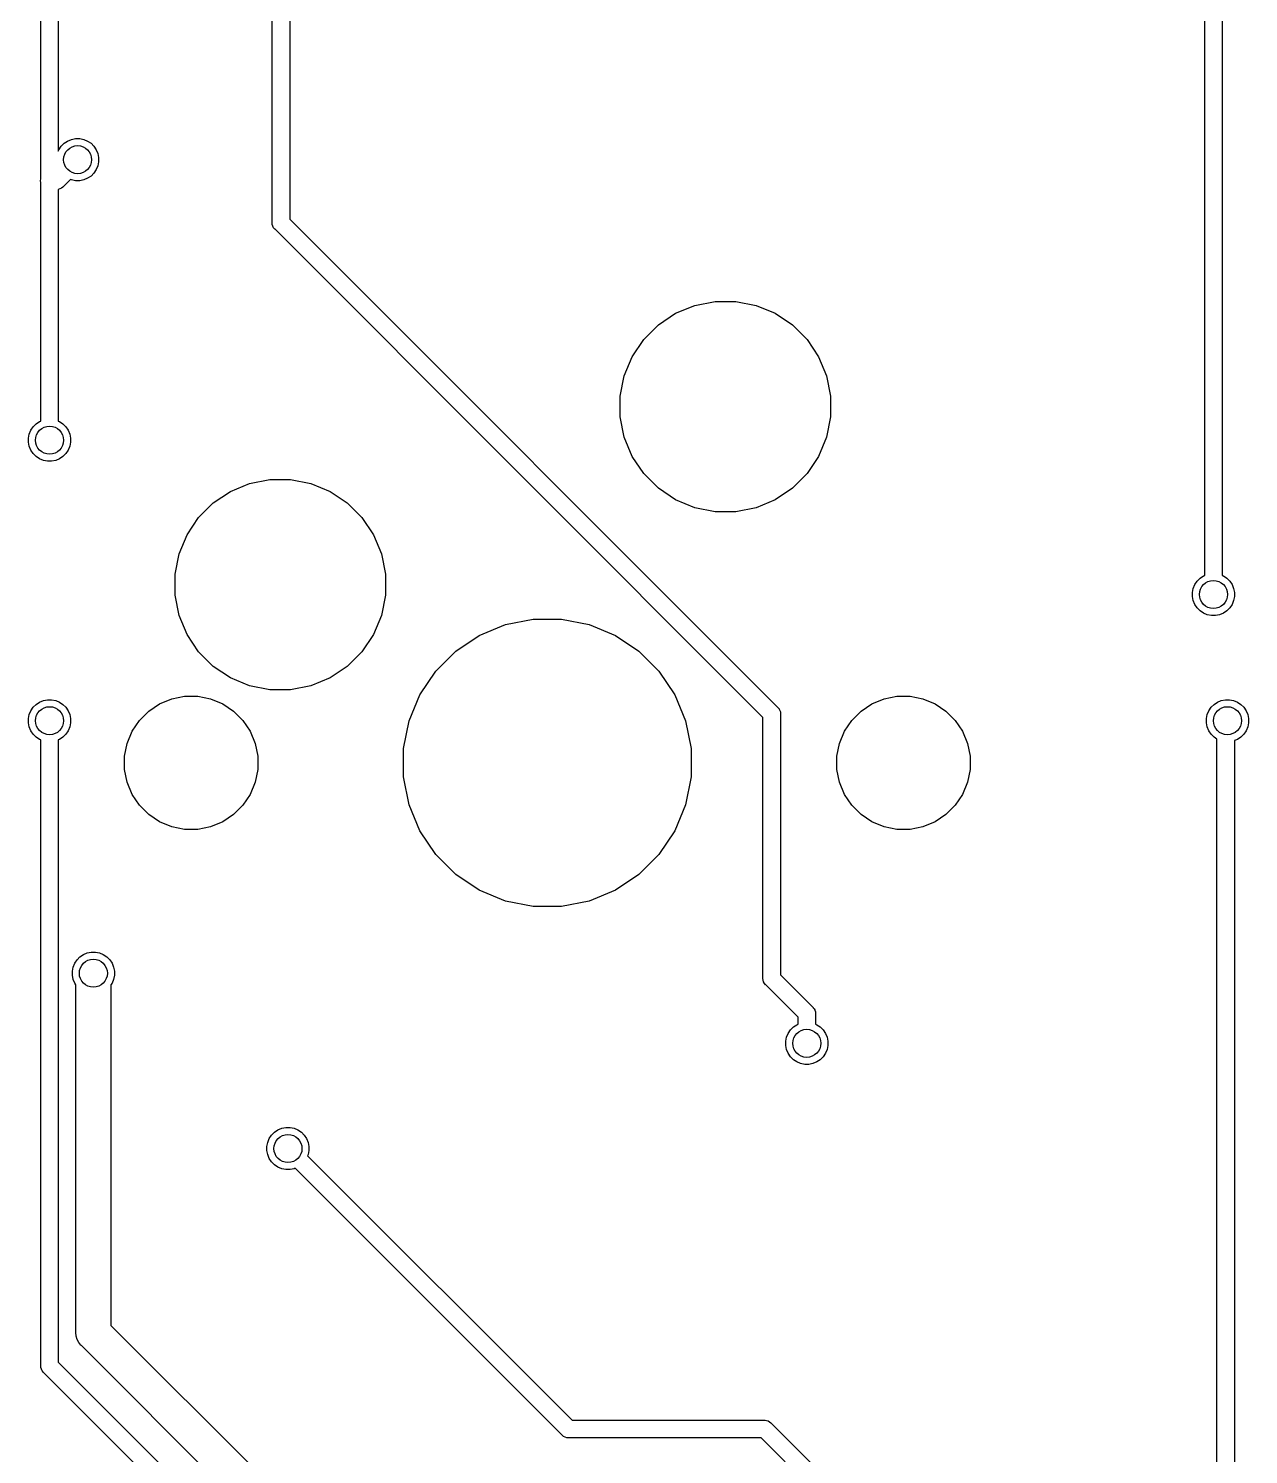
# Model space of a CAD drawing. Extents: x 0.5 to 11.1, y -4 to -0.9.
# Drawn here: x 4.24 to 4.925, y -3.2 to -2.399 of the extents above; entities that cross this region are included whole.
import ezdxf

# ---------------------------------------------------------------- set-up
doc = ezdxf.new("R2010")
doc.units = 0
doc.header["$MEASUREMENT"] = 0
doc.layers.add('BLACK', color=7, linetype='CONTINUOUS')

msp = doc.modelspace()

# ---------------------------------------------------------------- linework, layer by layer
at = {"layer": 'BLACK', "linetype": 'CONTINUOUS'}
for p, q in [((4.24734, -2.48345), (4.24734, -2.05031)), ((4.25719, -2.05031), (4.25719, -2.46791)), ((4.90089, -2.70599), (4.90089, -2.17546)), ((4.91073, -2.17367), (4.91073, -2.70599)), ((4.37726, -2.50783), (4.37726, -2.28653)), ((4.38711, -2.28653), (4.38711, -2.50603)), ((4.25755, -2.46704), (4.25884, -2.46511)), ((4.25884, -2.46511), (4.26048, -2.46346)), ((4.26048, -2.46346), (4.26242, -2.46217)), ((4.26242, -2.46217), (4.26457, -2.46128)), ((4.26457, -2.46128), (4.26685, -2.46083)), ((4.26685, -2.46083), (4.26918, -2.46083)), ((4.26918, -2.46083), (4.27146, -2.46128)), ((4.27146, -2.46128), (4.27361, -2.46217)), ((4.27361, -2.46217), (4.27554, -2.46346)), ((4.27554, -2.46346), (4.27719, -2.46511)), ((4.27719, -2.46511), (4.27848, -2.46704)), ((4.25719, -2.46791), (4.25755, -2.46704)), ((4.27848, -2.46704), (4.27937, -2.46919)), ((4.27937, -2.46919), (4.27982, -2.47147)), ((4.27982, -2.47147), (4.27982, -2.4738)), ((4.27719, -2.48017), (4.27554, -2.48181)), ((4.27848, -2.47823), (4.27719, -2.48017)), ((4.27937, -2.47608), (4.27848, -2.47823)), ((4.27982, -2.4738), (4.27937, -2.47608)), ((4.24724, -2.48445), (4.24734, -2.48347)), ((4.24734, -2.48543), (4.24724, -2.48445)), ((4.24734, -2.48347), (4.24734, -2.48345)), ((4.24734, -2.48545), (4.24734, -2.48543)), ((4.24734, -2.61937), (4.24734, -2.48545)), ((4.25812, -2.48909), (4.25719, -2.48938)), ((4.25719, -2.48938), (4.25719, -2.61937)), ((4.25899, -2.48863), (4.25812, -2.48909)), ((4.25975, -2.488), (4.25899, -2.48863)), ((4.25899, -2.48863), (4.25899, -2.48863)), ((4.25991, -2.48781), (4.25975, -2.488)), ((4.26397, -2.48375), (4.25991, -2.48781)), ((4.26457, -2.48399), (4.26397, -2.48375)), ((4.26685, -2.48445), (4.26457, -2.48399)), ((4.26918, -2.48445), (4.26685, -2.48445)), ((4.27146, -2.48399), (4.26918, -2.48445)), ((4.27361, -2.4831), (4.27146, -2.48399)), ((4.27554, -2.48181), (4.27361, -2.4831)), ((4.37724, -2.50807), (4.37726, -2.50783)), ((4.37734, -2.50904), (4.37724, -2.50807)), ((4.37762, -2.50996), (4.37734, -2.50904)), ((4.37807, -2.51082), (4.37762, -2.50996)), ((4.3784, -2.51121), (4.37807, -2.51082)), ((4.37869, -2.51157), (4.3784, -2.51121)), ((4.37888, -2.51172), (4.37869, -2.51157)), ((4.65285, -2.7857), (4.37888, -2.51172)), ((4.38711, -2.50603), (4.66108, -2.78001)), ((4.61457, -2.55443), (4.62597, -2.55217)), ((4.62597, -2.55217), (4.63761, -2.55217)), ((4.63761, -2.55217), (4.64902, -2.55443)), ((4.59415, -2.56535), (4.60382, -2.55889)), ((4.60382, -2.55889), (4.61457, -2.55443)), ((4.64902, -2.55443), (4.65976, -2.55889)), ((4.65976, -2.55889), (4.66944, -2.56535)), ((4.58592, -2.57358), (4.59415, -2.56535)), ((4.66944, -2.56535), (4.67766, -2.57358)), ((4.57946, -2.58325), (4.58592, -2.57358)), ((4.67766, -2.57358), (4.68413, -2.58325)), ((4.57501, -2.59399), (4.57946, -2.58325)), ((4.68413, -2.58325), (4.68858, -2.59399)), ((4.57274, -2.6054), (4.57501, -2.59399)), ((4.68858, -2.59399), (4.69085, -2.6054)), ((4.57274, -2.61704), (4.57274, -2.6054)), ((4.69085, -2.6054), (4.69085, -2.61704)), ((4.57501, -2.62845), (4.57274, -2.61704)), ((4.69085, -2.61704), (4.68858, -2.62845)), ((4.24091, -2.62667), (4.2418, -2.62452)), ((4.2418, -2.62452), (4.24309, -2.62259)), ((4.24309, -2.62259), (4.24473, -2.62094)), ((4.24473, -2.62094), (4.24667, -2.61965)), ((4.24667, -2.61965), (4.24734, -2.61937)), ((4.25719, -2.61937), (4.25786, -2.61965)), ((4.25786, -2.61965), (4.25979, -2.62094)), ((4.25979, -2.62094), (4.26144, -2.62259)), ((4.26144, -2.62259), (4.26273, -2.62452)), ((4.26273, -2.62452), (4.26362, -2.62667)), ((4.24045, -2.62895), (4.24091, -2.62667)), ((4.24045, -2.63128), (4.24045, -2.62895)), ((4.24091, -2.63356), (4.24045, -2.63128)), ((4.2418, -2.63571), (4.24091, -2.63356)), ((4.26362, -2.63356), (4.26273, -2.63571)), ((4.26362, -2.62667), (4.26407, -2.62895)), ((4.26407, -2.63128), (4.26362, -2.63356)), ((4.26407, -2.62895), (4.26407, -2.63128)), ((4.57946, -2.63919), (4.57501, -2.62845)), ((4.68858, -2.62845), (4.68413, -2.63919)), ((4.24309, -2.63765), (4.2418, -2.63571)), ((4.24473, -2.63929), (4.24309, -2.63765)), ((4.24667, -2.64058), (4.24473, -2.63929)), ((4.24882, -2.64148), (4.24667, -2.64058)), ((4.2511, -2.64193), (4.24882, -2.64148)), ((4.25571, -2.64148), (4.25343, -2.64193)), ((4.25786, -2.64058), (4.25571, -2.64148)), ((4.25979, -2.63929), (4.25786, -2.64058)), ((4.26144, -2.63765), (4.25979, -2.63929)), ((4.26273, -2.63571), (4.26144, -2.63765)), ((4.58592, -2.64887), (4.57946, -2.63919)), ((4.68413, -2.63919), (4.67766, -2.64887)), ((4.25343, -2.64193), (4.2511, -2.64193)), ((4.59415, -2.65709), (4.58592, -2.64887)), ((4.67766, -2.64887), (4.66944, -2.65709)), ((4.35382, -2.65889), (4.36457, -2.65443)), ((4.36457, -2.65443), (4.37597, -2.65217)), ((4.37597, -2.65217), (4.38761, -2.65217)), ((4.38761, -2.65217), (4.39902, -2.65443)), ((4.39902, -2.65443), (4.40976, -2.65889)), ((4.60382, -2.66355), (4.59415, -2.65709)), ((4.66944, -2.65709), (4.65976, -2.66355)), ((4.33592, -2.67358), (4.34415, -2.66535)), ((4.34415, -2.66535), (4.35382, -2.65889)), ((4.40976, -2.65889), (4.41944, -2.66535)), ((4.41944, -2.66535), (4.42766, -2.67358)), ((4.61457, -2.66801), (4.60382, -2.66355)), ((4.65976, -2.66355), (4.64902, -2.66801)), ((4.32946, -2.68325), (4.33592, -2.67358)), ((4.42766, -2.67358), (4.43413, -2.68325)), ((4.62597, -2.67028), (4.61457, -2.66801)), ((4.63761, -2.67028), (4.62597, -2.67028)), ((4.64902, -2.66801), (4.63761, -2.67028)), ((4.32501, -2.69399), (4.32946, -2.68325)), ((4.43413, -2.68325), (4.43858, -2.69399)), ((4.32274, -2.7054), (4.32501, -2.69399)), ((4.43858, -2.69399), (4.44085, -2.7054)), ((4.32274, -2.71704), (4.32274, -2.7054)), ((4.44085, -2.7054), (4.44085, -2.71704)), ((4.894, -2.71557), (4.89445, -2.71329)), ((4.89445, -2.71329), (4.89534, -2.71114)), ((4.89534, -2.71114), (4.89663, -2.7092)), ((4.89663, -2.7092), (4.89828, -2.70756)), ((4.89828, -2.70756), (4.90021, -2.70627)), ((4.90021, -2.70627), (4.90089, -2.70599)), ((4.91073, -2.70599), (4.9114, -2.70627)), ((4.9114, -2.70627), (4.91334, -2.70756)), ((4.91334, -2.70756), (4.91498, -2.7092)), ((4.91498, -2.7092), (4.91627, -2.71114)), ((4.91627, -2.71114), (4.91716, -2.71329)), ((4.91716, -2.71329), (4.91762, -2.71557)), ((4.32501, -2.72845), (4.32274, -2.71704)), ((4.44085, -2.71704), (4.43858, -2.72845)), ((4.894, -2.7179), (4.894, -2.71557)), ((4.89445, -2.72018), (4.894, -2.7179)), ((4.89534, -2.72233), (4.89445, -2.72018)), ((4.91716, -2.72018), (4.91627, -2.72233)), ((4.91762, -2.7179), (4.91716, -2.72018)), ((4.91762, -2.71557), (4.91762, -2.7179)), ((4.32946, -2.73919), (4.32501, -2.72845)), ((4.43858, -2.72845), (4.43413, -2.73919)), ((4.89663, -2.72426), (4.89534, -2.72233)), ((4.89828, -2.72591), (4.89663, -2.72426)), ((4.90021, -2.7272), (4.89828, -2.72591)), ((4.90236, -2.72809), (4.90021, -2.7272)), ((4.90464, -2.72854), (4.90236, -2.72809)), ((4.90697, -2.72854), (4.90464, -2.72854)), ((4.90925, -2.72809), (4.90697, -2.72854)), ((4.9114, -2.7272), (4.90925, -2.72809)), ((4.91334, -2.72591), (4.9114, -2.7272)), ((4.91498, -2.72426), (4.91334, -2.72591)), ((4.91627, -2.72233), (4.91498, -2.72426)), ((4.49356, -2.7397), (4.50825, -2.73361)), ((4.50825, -2.73361), (4.52384, -2.73051)), ((4.52384, -2.73051), (4.53974, -2.73051)), ((4.53974, -2.73051), (4.55533, -2.73361)), ((4.55533, -2.73361), (4.57002, -2.7397)), ((4.33592, -2.74887), (4.32946, -2.73919)), ((4.43413, -2.73919), (4.42766, -2.74887)), ((4.48034, -2.74853), (4.49356, -2.7397)), ((4.57002, -2.7397), (4.58324, -2.74853)), ((4.34415, -2.75709), (4.33592, -2.74887)), ((4.42766, -2.74887), (4.41944, -2.75709)), ((4.4691, -2.75977), (4.48034, -2.74853)), ((4.58324, -2.74853), (4.59448, -2.75977)), ((4.35382, -2.76355), (4.34415, -2.75709)), ((4.41944, -2.75709), (4.40976, -2.76355)), ((4.46027, -2.77299), (4.4691, -2.75977)), ((4.59448, -2.75977), (4.60331, -2.77299)), ((4.36457, -2.76801), (4.35382, -2.76355)), ((4.37597, -2.77028), (4.36457, -2.76801)), ((4.39902, -2.76801), (4.38761, -2.77028)), ((4.40976, -2.76355), (4.39902, -2.76801)), ((4.24473, -2.77842), (4.24667, -2.77713)), ((4.24667, -2.77713), (4.24882, -2.77624)), ((4.24882, -2.77624), (4.2511, -2.77579)), ((4.2511, -2.77579), (4.25343, -2.77579)), ((4.25343, -2.77579), (4.25571, -2.77624)), ((4.25571, -2.77624), (4.25786, -2.77713)), ((4.25786, -2.77713), (4.25979, -2.77842)), ((4.31408, -2.77808), (4.32088, -2.77526)), ((4.32088, -2.77526), (4.32811, -2.77382)), ((4.32811, -2.77382), (4.33548, -2.77382)), ((4.33548, -2.77382), (4.3427, -2.77526)), ((4.3427, -2.77526), (4.34951, -2.77808)), ((4.38761, -2.77028), (4.37597, -2.77028)), ((4.45418, -2.78768), (4.46027, -2.77299)), ((4.60331, -2.77299), (4.6094, -2.78768)), ((4.71408, -2.77808), (4.72088, -2.77526)), ((4.72088, -2.77526), (4.72811, -2.77382)), ((4.72811, -2.77382), (4.73548, -2.77382)), ((4.73548, -2.77382), (4.7427, -2.77526)), ((4.7427, -2.77526), (4.74951, -2.77808)), ((4.90615, -2.77842), (4.90809, -2.77713)), ((4.90809, -2.77713), (4.91024, -2.77624)), ((4.91024, -2.77624), (4.91252, -2.77579)), ((4.91252, -2.77579), (4.91484, -2.77579)), ((4.91484, -2.77579), (4.91713, -2.77624)), ((4.91713, -2.77624), (4.91928, -2.77713)), ((4.91928, -2.77713), (4.92121, -2.77842)), ((4.24045, -2.78644), (4.24091, -2.78415)), ((4.24091, -2.78415), (4.2418, -2.782)), ((4.2418, -2.782), (4.24309, -2.78007)), ((4.24309, -2.78007), (4.24473, -2.77842)), ((4.25979, -2.77842), (4.26144, -2.78007)), ((4.26144, -2.78007), (4.26273, -2.782)), ((4.26273, -2.782), (4.26362, -2.78415)), ((4.26362, -2.78415), (4.26407, -2.78644)), ((4.30274, -2.78738), (4.30795, -2.78217)), ((4.30795, -2.78217), (4.31408, -2.77808)), ((4.34951, -2.77808), (4.35563, -2.78217)), ((4.35563, -2.78217), (4.36084, -2.78738)), ((4.65285, -2.93207), (4.65285, -2.7857)), ((4.66108, -2.78001), (4.66127, -2.78016)), ((4.66127, -2.78016), (4.66143, -2.78035)), ((4.66143, -2.78035), (4.66143, -2.78035)), ((4.66143, -2.78035), (4.66189, -2.78091)), ((4.66189, -2.78091), (4.66194, -2.78102)), ((4.66194, -2.78102), (4.66234, -2.78177)), ((4.66234, -2.78177), (4.66263, -2.7827)), ((4.66263, -2.7827), (4.6627, -2.78342)), ((4.6627, -2.78342), (4.6627, -2.78342)), ((4.6627, -2.78342), (4.66272, -2.78366)), ((4.66272, -2.78366), (4.6627, -2.7839)), ((4.6627, -2.7839), (4.6627, -2.93027)), ((4.70274, -2.78738), (4.70795, -2.78217)), ((4.70795, -2.78217), (4.71408, -2.77808)), ((4.74951, -2.77808), (4.75563, -2.78217)), ((4.75563, -2.78217), (4.76084, -2.78738)), ((4.90187, -2.78644), (4.90232, -2.78415)), ((4.90232, -2.78415), (4.90321, -2.782)), ((4.90321, -2.782), (4.90451, -2.78007)), ((4.90451, -2.78007), (4.90615, -2.77842)), ((4.92121, -2.77842), (4.92286, -2.78007)), ((4.92286, -2.78007), (4.92415, -2.782)), ((4.92415, -2.782), (4.92504, -2.78415)), ((4.92504, -2.78415), (4.92549, -2.78644)), ((4.24045, -2.78876), (4.24045, -2.78644)), ((4.24091, -2.79104), (4.24045, -2.78876)), ((4.2418, -2.79319), (4.24091, -2.79104)), ((4.24309, -2.79513), (4.2418, -2.79319)), ((4.26273, -2.79319), (4.26144, -2.79513)), ((4.26362, -2.79104), (4.26273, -2.79319)), ((4.26407, -2.78876), (4.26362, -2.79104)), ((4.26407, -2.78644), (4.26407, -2.78876)), ((4.29583, -2.80031), (4.29865, -2.7935)), ((4.29865, -2.7935), (4.30274, -2.78738)), ((4.36084, -2.78738), (4.36494, -2.7935)), ((4.36494, -2.7935), (4.36776, -2.80031)), ((4.45108, -2.80327), (4.45418, -2.78768)), ((4.6094, -2.78768), (4.6125, -2.80327)), ((4.69583, -2.80031), (4.69865, -2.7935)), ((4.69865, -2.7935), (4.70274, -2.78738)), ((4.76084, -2.78738), (4.76494, -2.7935)), ((4.76494, -2.7935), (4.76776, -2.80031)), ((4.90187, -2.78876), (4.90187, -2.78644)), ((4.90232, -2.79104), (4.90187, -2.78876)), ((4.90321, -2.79319), (4.90232, -2.79104)), ((4.90451, -2.79513), (4.90321, -2.79319)), ((4.92415, -2.79319), (4.92286, -2.79513)), ((4.92504, -2.79104), (4.92415, -2.79319)), ((4.92549, -2.78876), (4.92504, -2.79104)), ((4.92549, -2.78644), (4.92549, -2.78876)), ((4.24473, -2.79677), (4.24309, -2.79513)), ((4.24667, -2.79807), (4.24473, -2.79677)), ((4.24734, -2.79834), (4.24667, -2.79807)), ((4.24734, -3.14956), (4.24734, -2.79834)), ((4.25786, -2.79807), (4.25719, -2.79834)), ((4.25719, -2.79834), (4.25719, -3.14776)), ((4.25979, -2.79677), (4.25786, -2.79807)), ((4.26144, -2.79513), (4.25979, -2.79677)), ((4.29439, -2.80754), (4.29583, -2.80031)), ((4.36776, -2.80031), (4.36919, -2.80754)), ((4.69439, -2.80754), (4.69583, -2.80031)), ((4.76776, -2.80031), (4.76919, -2.80754)), ((4.90615, -2.79677), (4.90451, -2.79513)), ((4.90778, -2.79786), (4.90615, -2.79677)), ((4.90778, -3.34149), (4.90778, -2.79786)), ((4.91928, -2.79807), (4.91762, -2.79875)), ((4.91762, -2.79875), (4.91762, -3.33969)), ((4.92121, -2.79677), (4.91928, -2.79807)), ((4.92286, -2.79513), (4.92121, -2.79677)), ((4.29439, -2.8149), (4.29439, -2.80754)), ((4.36919, -2.80754), (4.36919, -2.8149)), ((4.45108, -2.81917), (4.45108, -2.80327)), ((4.6125, -2.80327), (4.6125, -2.81917)), ((4.69439, -2.8149), (4.69439, -2.80754)), ((4.76919, -2.80754), (4.76919, -2.8149)), ((4.29583, -2.82213), (4.29439, -2.8149)), ((4.36919, -2.8149), (4.36776, -2.82213)), ((4.69583, -2.82213), (4.69439, -2.8149)), ((4.76919, -2.8149), (4.76776, -2.82213)), ((4.29865, -2.82894), (4.29583, -2.82213)), ((4.36776, -2.82213), (4.36494, -2.82894)), ((4.45418, -2.83476), (4.45108, -2.81917)), ((4.6125, -2.81917), (4.6094, -2.83476)), ((4.69865, -2.82894), (4.69583, -2.82213)), ((4.76776, -2.82213), (4.76494, -2.82894)), ((4.30274, -2.83506), (4.29865, -2.82894)), ((4.36494, -2.82894), (4.36084, -2.83506)), ((4.70274, -2.83506), (4.69865, -2.82894)), ((4.76494, -2.82894), (4.76084, -2.83506)), ((4.30795, -2.84027), (4.30274, -2.83506)), ((4.31408, -2.84437), (4.30795, -2.84027)), ((4.35563, -2.84027), (4.34951, -2.84437)), ((4.36084, -2.83506), (4.35563, -2.84027)), ((4.46027, -2.84945), (4.45418, -2.83476)), ((4.6094, -2.83476), (4.60331, -2.84945)), ((4.70795, -2.84027), (4.70274, -2.83506)), ((4.71408, -2.84437), (4.70795, -2.84027)), ((4.75563, -2.84027), (4.74951, -2.84437)), ((4.76084, -2.83506), (4.75563, -2.84027)), ((4.32088, -2.84718), (4.31408, -2.84437)), ((4.32811, -2.84862), (4.32088, -2.84718)), ((4.33548, -2.84862), (4.32811, -2.84862)), ((4.3427, -2.84718), (4.33548, -2.84862)), ((4.34951, -2.84437), (4.3427, -2.84718)), ((4.4691, -2.86267), (4.46027, -2.84945)), ((4.60331, -2.84945), (4.59448, -2.86267)), ((4.72088, -2.84718), (4.71408, -2.84437)), ((4.72811, -2.84862), (4.72088, -2.84718)), ((4.73548, -2.84862), (4.72811, -2.84862)), ((4.7427, -2.84718), (4.73548, -2.84862)), ((4.74951, -2.84437), (4.7427, -2.84718)), ((4.48034, -2.87391), (4.4691, -2.86267)), ((4.59448, -2.86267), (4.58324, -2.87391)), ((4.49356, -2.88274), (4.48034, -2.87391)), ((4.58324, -2.87391), (4.57002, -2.88274)), ((4.50825, -2.88883), (4.49356, -2.88274)), ((4.52384, -2.89193), (4.50825, -2.88883)), ((4.55533, -2.88883), (4.53974, -2.89193)), ((4.57002, -2.88274), (4.55533, -2.88883)), ((4.53974, -2.89193), (4.52384, -2.89193)), ((4.2664, -2.92374), (4.2677, -2.9218)), ((4.2677, -2.9218), (4.26934, -2.92016)), ((4.26934, -2.92016), (4.27128, -2.91886)), ((4.27128, -2.91886), (4.27342, -2.91797)), ((4.27342, -2.91797), (4.27571, -2.91752)), ((4.27571, -2.91752), (4.27803, -2.91752)), ((4.27803, -2.91752), (4.28032, -2.91797)), ((4.28032, -2.91797), (4.28246, -2.91886)), ((4.28246, -2.91886), (4.2844, -2.92016)), ((4.2844, -2.92016), (4.28604, -2.9218)), ((4.28604, -2.9218), (4.28734, -2.92374)), ((4.26506, -2.92817), (4.26551, -2.92589)), ((4.26506, -2.93049), (4.26506, -2.92817)), ((4.26551, -2.92589), (4.2664, -2.92374)), ((4.28734, -2.92374), (4.28823, -2.92589)), ((4.28823, -2.92589), (4.28868, -2.92817)), ((4.28868, -2.92817), (4.28868, -2.93049)), ((4.26551, -2.93278), (4.26506, -2.93049)), ((4.2664, -2.93493), (4.26551, -2.93278)), ((4.26703, -2.93586), (4.2664, -2.93493)), ((4.26703, -3.13062), (4.26703, -2.93586)), ((4.28734, -2.93493), (4.28671, -2.93586)), ((4.28671, -2.93586), (4.28671, -3.12703)), ((4.28823, -2.93278), (4.28734, -2.93493)), ((4.28868, -2.93049), (4.28823, -2.93278)), ((4.65283, -2.93231), (4.65285, -2.93207)), ((4.65293, -2.93328), (4.65283, -2.93231)), ((4.65321, -2.9342), (4.65293, -2.93328)), ((4.65366, -2.93506), (4.65321, -2.9342)), ((4.65385, -2.93528), (4.65366, -2.93506)), ((4.65428, -2.93581), (4.65385, -2.93528)), ((4.65447, -2.93596), (4.65428, -2.93581)), ((4.67254, -2.95404), (4.65447, -2.93596)), ((4.6627, -2.93027), (4.68077, -2.94835)), ((4.68077, -2.94835), (4.68096, -2.9485)), ((4.68096, -2.9485), (4.68111, -2.94869)), ((4.68111, -2.94869), (4.68157, -2.94925)), ((4.68157, -2.94925), (4.68191, -2.94987)), ((4.68191, -2.94987), (4.68203, -2.95011)), ((4.68203, -2.95011), (4.68231, -2.95103)), ((4.68231, -2.95103), (4.68238, -2.95176)), ((4.68238, -2.95176), (4.68238, -2.95176)), ((4.68238, -2.95176), (4.68241, -2.952)), ((4.68241, -2.952), (4.68238, -2.95224)), ((4.68238, -2.95224), (4.68238, -2.95796)), ((4.66699, -2.96311), (4.66829, -2.96117)), ((4.66829, -2.96117), (4.66993, -2.95953)), ((4.66993, -2.95953), (4.67187, -2.95823)), ((4.67187, -2.95823), (4.67254, -2.95796)), ((4.67254, -2.95796), (4.67254, -2.95404)), ((4.68238, -2.95796), (4.68306, -2.95823)), ((4.68306, -2.95823), (4.68499, -2.95953)), ((4.68499, -2.95953), (4.68663, -2.96117)), ((4.68663, -2.96117), (4.68793, -2.96311)), ((4.66565, -2.96754), (4.6661, -2.96526)), ((4.66565, -2.96986), (4.66565, -2.96754)), ((4.6661, -2.97215), (4.66565, -2.96986)), ((4.6661, -2.96526), (4.66699, -2.96311)), ((4.68793, -2.96311), (4.68882, -2.96526)), ((4.68882, -2.96526), (4.68927, -2.96754)), ((4.68927, -2.96986), (4.68882, -2.97215)), ((4.68927, -2.96754), (4.68927, -2.96986)), ((4.66699, -2.9743), (4.6661, -2.97215)), ((4.66829, -2.97623), (4.66699, -2.9743)), ((4.66993, -2.97788), (4.66829, -2.97623)), ((4.67187, -2.97917), (4.66993, -2.97788)), ((4.68499, -2.97788), (4.68306, -2.97917)), ((4.68663, -2.97623), (4.68499, -2.97788)), ((4.68793, -2.9743), (4.68663, -2.97623)), ((4.68882, -2.97215), (4.68793, -2.9743)), ((4.67402, -2.98006), (4.67187, -2.97917)), ((4.6763, -2.98051), (4.67402, -2.98006)), ((4.67862, -2.98051), (4.6763, -2.98051)), ((4.68091, -2.98006), (4.67862, -2.98051)), ((4.68306, -2.97917), (4.68091, -2.98006)), ((4.37859, -3.01858), (4.38053, -3.01729)), ((4.38053, -3.01729), (4.38268, -3.0164)), ((4.38268, -3.0164), (4.38496, -3.01594)), ((4.38496, -3.01594), (4.38729, -3.01594)), ((4.38729, -3.01594), (4.38957, -3.0164)), ((4.38957, -3.0164), (4.39172, -3.01729)), ((4.39172, -3.01729), (4.39365, -3.01858)), ((4.37431, -3.02659), (4.37476, -3.02431)), ((4.37476, -3.02431), (4.37566, -3.02216)), ((4.37566, -3.02216), (4.37695, -3.02023)), ((4.37695, -3.02023), (4.37859, -3.01858)), ((4.39365, -3.01858), (4.3953, -3.02023)), ((4.3953, -3.02023), (4.39659, -3.02216)), ((4.39659, -3.02216), (4.39748, -3.02431)), ((4.39748, -3.02431), (4.39793, -3.02659)), ((4.37431, -3.02892), (4.37431, -3.02659)), ((4.37476, -3.0312), (4.37431, -3.02892)), ((4.37566, -3.03335), (4.37476, -3.0312)), ((4.37695, -3.03529), (4.37566, -3.03335)), ((4.39748, -3.0312), (4.3972, -3.03187)), ((4.3972, -3.03187), (4.54564, -3.18031)), ((4.39793, -3.02892), (4.39748, -3.0312)), ((4.39793, -3.02659), (4.39793, -3.02892)), ((4.37859, -3.03693), (4.37695, -3.03529)), ((4.38053, -3.03822), (4.37859, -3.03693)), ((4.38268, -3.03911), (4.38053, -3.03822)), ((4.38496, -3.03957), (4.38268, -3.03911)), ((4.38729, -3.03957), (4.38496, -3.03957)), ((4.38957, -3.03911), (4.38729, -3.03957)), ((4.39024, -3.03883), (4.38957, -3.03911)), ((4.53995, -3.18855), (4.39024, -3.03883)), ((4.28671, -3.12703), (4.37051, -3.21083)), ((4.26698, -3.1311), (4.26703, -3.13062)), ((4.26717, -3.13303), (4.26698, -3.1311)), ((4.26773, -3.13489), (4.26717, -3.13303)), ((4.26865, -3.1366), (4.26773, -3.13489)), ((4.26773, -3.13489), (4.26773, -3.13489)), ((4.26988, -3.1381), (4.26865, -3.1366)), ((4.27025, -3.1384), (4.26988, -3.1381)), ((4.35914, -3.22729), (4.27025, -3.1384)), ((4.24732, -3.1498), (4.24734, -3.14956)), ((4.24741, -3.15077), (4.24732, -3.1498)), ((4.2477, -3.1517), (4.24741, -3.15077)), ((4.24815, -3.15255), (4.2477, -3.1517)), ((4.24825, -3.15267), (4.24815, -3.15255)), ((4.24877, -3.1533), (4.24825, -3.15267)), ((4.24895, -3.15345), (4.24877, -3.1533)), ((4.39822, -3.30272), (4.24895, -3.15345)), ((4.25719, -3.14776), (4.40391, -3.29449)), ((4.54564, -3.18031), (4.6536, -3.18031)), ((4.6536, -3.18031), (4.65384, -3.18029)), ((4.65384, -3.18029), (4.65408, -3.18031)), ((4.65408, -3.18031), (4.65408, -3.18031)), ((4.65408, -3.18031), (4.6548, -3.18039)), ((4.6548, -3.18039), (4.65573, -3.18067)), ((4.65573, -3.18067), (4.65659, -3.18112)), ((4.65659, -3.18112), (4.65734, -3.18174)), ((4.65734, -3.18174), (4.65749, -3.18193)), ((4.65749, -3.18193), (4.87368, -3.39812)), ((4.54011, -3.18873), (4.53995, -3.18855)), ((4.54029, -3.18889), (4.54011, -3.18873)), ((4.54065, -3.18918), (4.54029, -3.18889)), ((4.54029, -3.18889), (4.54029, -3.18889)), ((4.54086, -3.18935), (4.54065, -3.18918)), ((4.54171, -3.1898), (4.54086, -3.18935)), ((4.54264, -3.19009), (4.54171, -3.1898)), ((4.54336, -3.19016), (4.54264, -3.19009)), ((4.5436, -3.19018), (4.54336, -3.19016)), ((4.54336, -3.19016), (4.54336, -3.19016)), ((4.54384, -3.19016), (4.5436, -3.19018)), ((4.6518, -3.19016), (4.54384, -3.19016)), ((4.86545, -3.40381), (4.6518, -3.19016))]:
    msp.add_line(p, q, dxfattribs=at)
at = {"layer": 'BLACK'}
for centre in [(4.26801, -2.47264), (4.25226, -2.63012), (4.90581, -2.71673), (4.25226, -2.7876), (4.91368, -2.7876), (4.27687, -2.92933), (4.67746, -2.9687), (4.38612, -3.02776)]:
    msp.add_circle(centre, 0.007874, dxfattribs=at)

doc.saveas('drawing.dxf')
